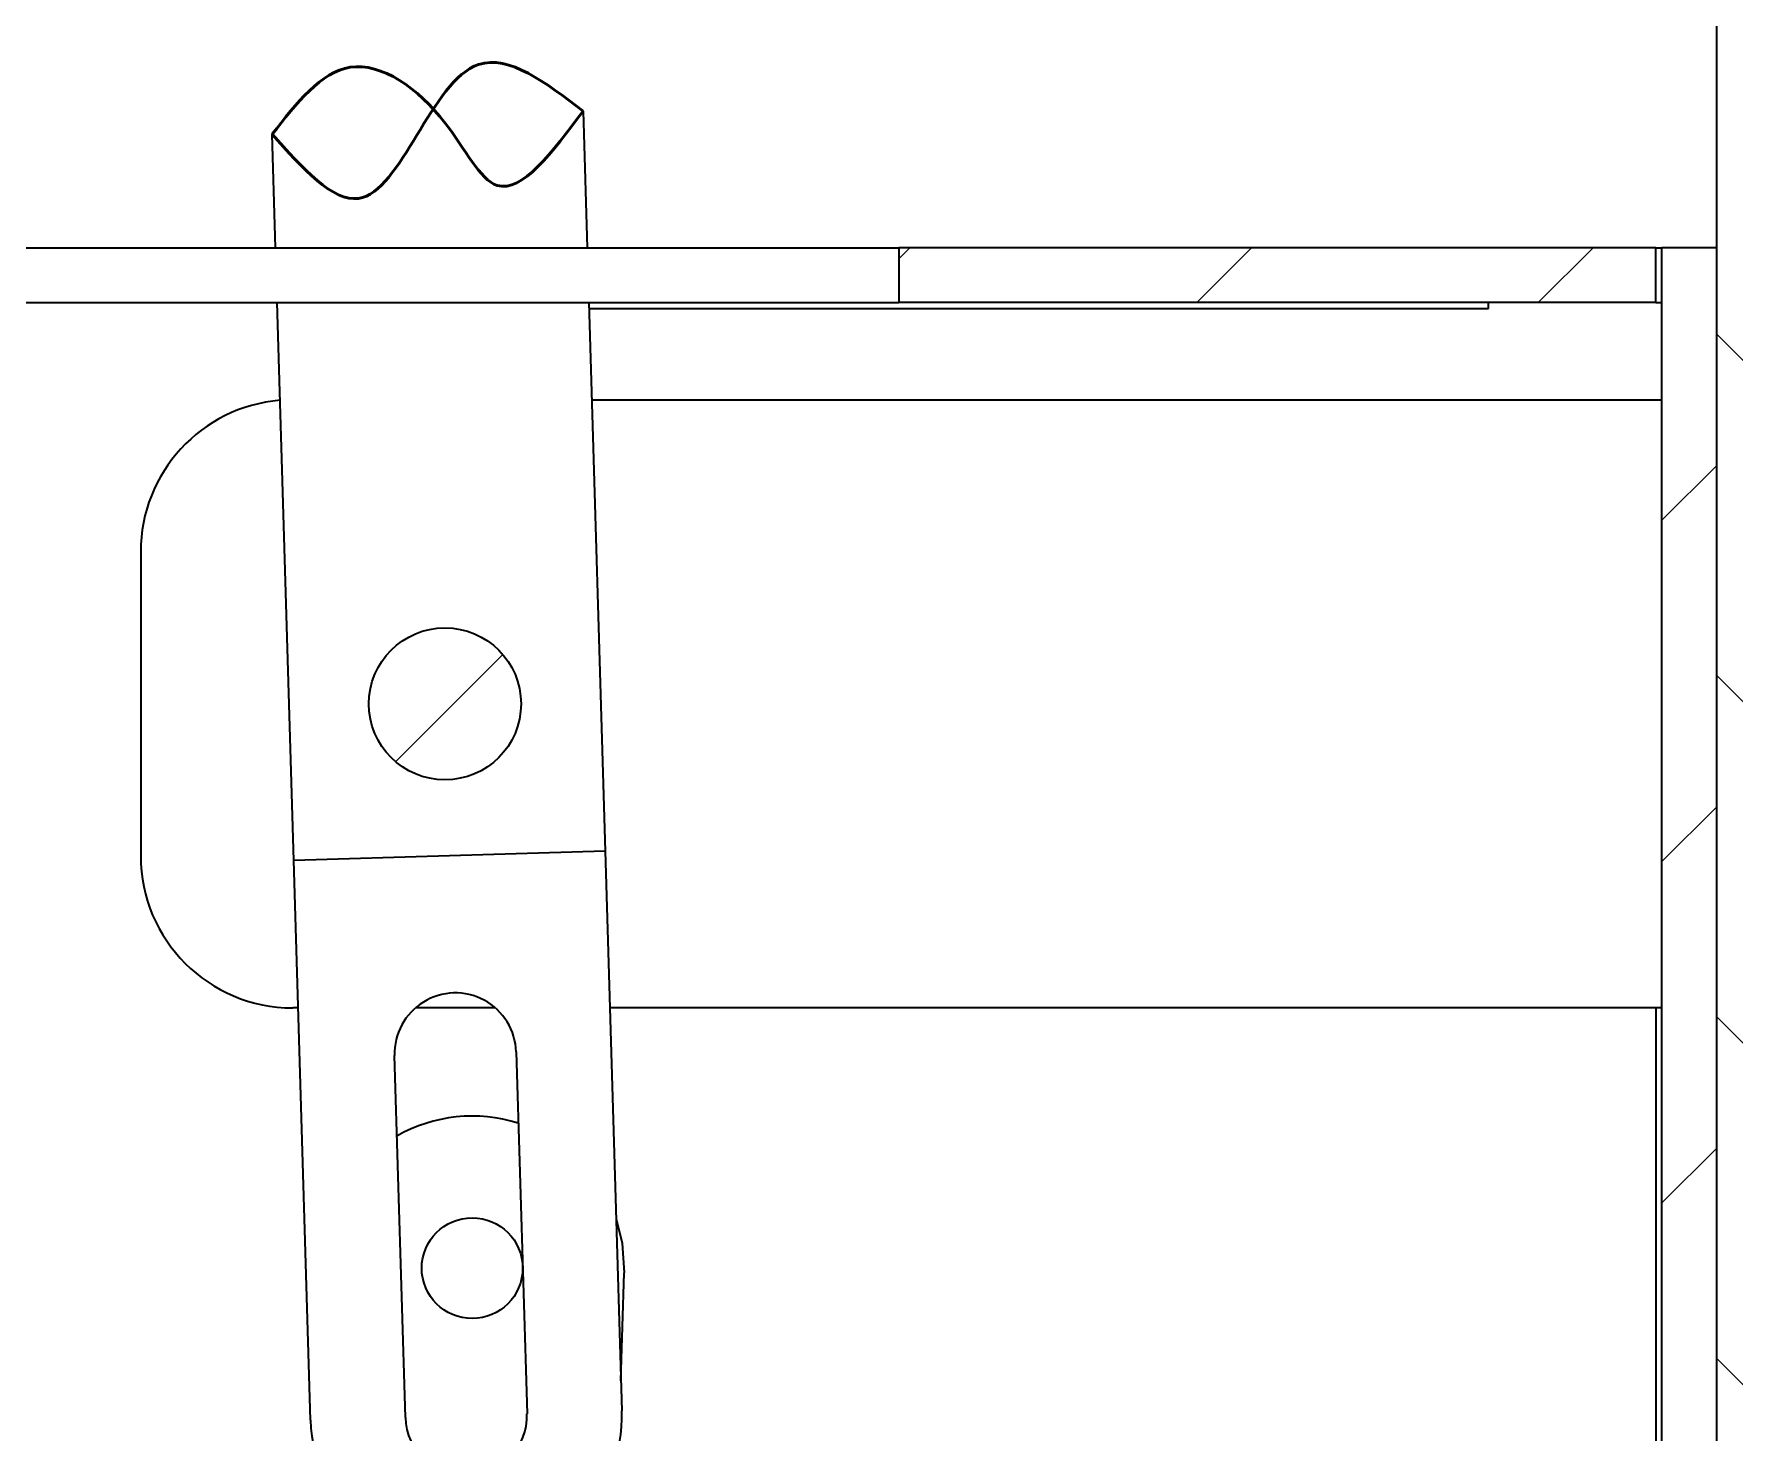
# Model space of a CAD drawing. Header units: millimetres. Extents: x 0 to 841, y 0 to 594.
# Drawn here: x 544.6 to 600.6, y 435.5 to 481.5 of the extents above; entities that cross this region are included whole.
import ezdxf

# ---------------------------------------------------------------- set-up
doc = ezdxf.new("R2010")
doc.units = ezdxf.units.MM
doc.layers.add('粗实线', color=7, linetype='Continuous', lineweight=50)
pattern_1 = [(45, (-744.932, -742.906), (-5.61266, 5.61266), [])]

msp = doc.modelspace()

# ---------------------------------------------------------------- hatches: boundary and pattern name
at = {"linetype": 'Continuous', "lineweight": 18}
h = msp.add_hatch(dxfattribs=at)
h.set_pattern_fill('ANSI31', scale=2.5, angle=90, style=0)
h.set_pattern_definition([(135, (-744.932, -742.906), (-5.61266, -5.61266), [])])
h.paths.add_polyline_path([(599.955, 524.437), (599.955, 299.437), (601.755, 299.437), (601.755, 524.437)], flags=0)
h = msp.add_hatch(dxfattribs=at)
h.set_pattern_fill('ANSI31', scale=2.5, style=0)
h.set_pattern_definition(pattern_1)
h.paths.add_polyline_path([(573.073, 472.637), (597.955, 472.637), (597.955, 474.437), (573.073, 474.437)], flags=0)
h = msp.add_hatch(dxfattribs=at)
h.set_pattern_fill('ANSI31', scale=2.5, style=0)
h.set_pattern_definition(pattern_1)
h.paths.add_polyline_path([(598.155, 474.437), (598.155, 349.437), (599.955, 349.437), (599.955, 474.437)], flags=0)
h = msp.add_hatch(dxfattribs=at)
h.set_pattern_fill('ANSI31', scale=2.5, style=0)
h.set_pattern_definition(pattern_1)
edge = h.paths.add_edge_path(flags=0)
edge.add_arc((558.155, 459.437), 2.5, 0, 360)

# ---------------------------------------------------------------- linework, layer by layer
at = {"color": 7, "linetype": 'Continuous', "lineweight": 35}
for p, q in [((599.955, 299.437), (599.955, 524.437)), ((562.693, 478.932), (562.827, 474.437)), ((552.588, 474.437), (552.477, 478.169)), ((543.073, 474.437), (573.073, 474.437)), ((573.073, 474.437), (573.073, 472.637)), ((597.955, 474.437), (573.073, 474.437)), ((597.955, 472.637), (597.955, 474.437)), ((597.955, 474.437), (598.155, 474.437)), ((598.155, 349.437), (598.155, 474.437)), ((599.955, 474.437), (598.155, 474.437)), ((599.955, 349.437), (599.955, 474.437)), ((543.073, 472.637), (573.073, 472.637)), ((553.189, 454.287), (552.642, 472.637)), ((562.881, 472.637), (563.419, 454.592)), ((562.887, 472.437), (592.455, 472.437)), ((597.955, 472.637), (573.073, 472.637)), ((592.455, 472.437), (592.455, 472.637)), ((597.955, 472.637), (598.155, 472.637)), ((562.976, 469.437), (598.155, 469.437)), ((548.155, 464.437), (548.155, 454.437)), ((563.419, 454.592), (553.189, 454.287)), ((563.419, 454.592), (563.968, 436.186)), ((553.737, 435.881), (553.189, 454.287)), ((553.333, 449.437), (553.155, 449.437)), ((559.813, 449.437), (557.183, 449.437)), ((598.155, 449.437), (563.573, 449.437)), ((597.955, 449.437), (597.955, 426.937)), ((556.853, 435.974), (556.499, 447.871)), ((560.497, 447.99), (560.852, 436.093)), ((563.938, 437.173), (564.048, 440.725))]:
    msp.add_line(p, q, dxfattribs=at)
at = {"color": 7, "linetype": 'Continuous', "lineweight": 35, "flags": 128}
msp.add_lwpolyline([(563.779, 442.504), (563.982, 441.703), (564.048, 440.725)], dxfattribs=at)
at = {"color": 7, "linetype": 'Continuous', "lineweight": 35}
for centre, radius in [((558.155, 459.437), 2.5), ((559.05, 440.88), 1.658)]:
    msp.add_circle(centre, radius, dxfattribs=at)
for centre, radius, start, end in [((553.155, 464.437), 5, 94.787, 180), ((553.155, 454.437), 5, 180, 270), ((558.498, 447.93), 2, 1.7074, 181.7074), ((559.05, 440.88), 5, 72.3459, 119.6426), ((558.852, 436.033), 5.117, 181.7074, 1.7074), ((558.852, 436.033), 2, 181.7074, 1.7074)]:
    msp.add_arc(centre, radius, start, end, dxfattribs=at)
at = {"layer": '粗实线'}
for points in [[(552.477, 478.169), (555.315, 476.059), (559.262, 480.462), (562.693, 478.932)], [(552.477, 478.169), (555.04, 480.37), (558.161, 478.536), (559.874, 476.487), (562.693, 478.932)]]:
    msp.add_spline(points, degree=3, dxfattribs=at)

doc.saveas('drawing.dxf')
